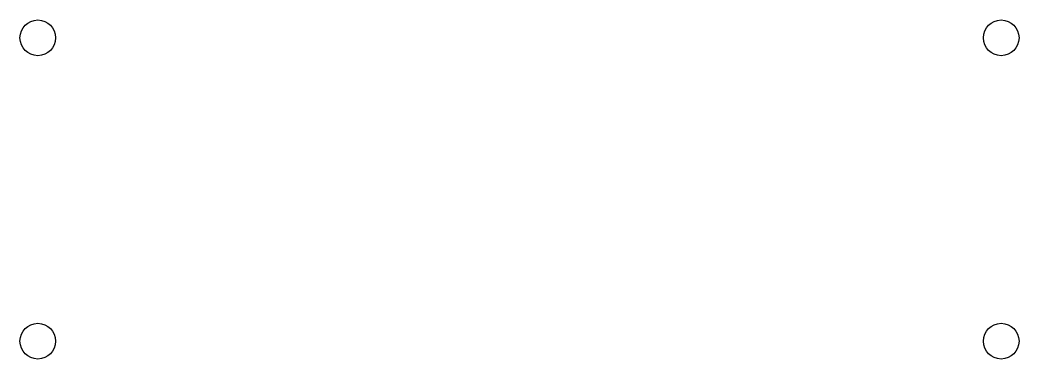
# Model space of a CAD drawing. Header units: millimetres. Extents: x 25 to 137, y 6 to 44.
import ezdxf

# ---------------------------------------------------------------- set-up
doc = ezdxf.new("R2010")
doc.units = ezdxf.units.MM

msp = doc.modelspace()

# ---------------------------------------------------------------- linework, layer by layer
for centre in [(27, 42.5), (135, 42.5), (27, 8.5), (135, 8.5)]:
    msp.add_circle(centre, 2)

doc.saveas('drawing.dxf')
